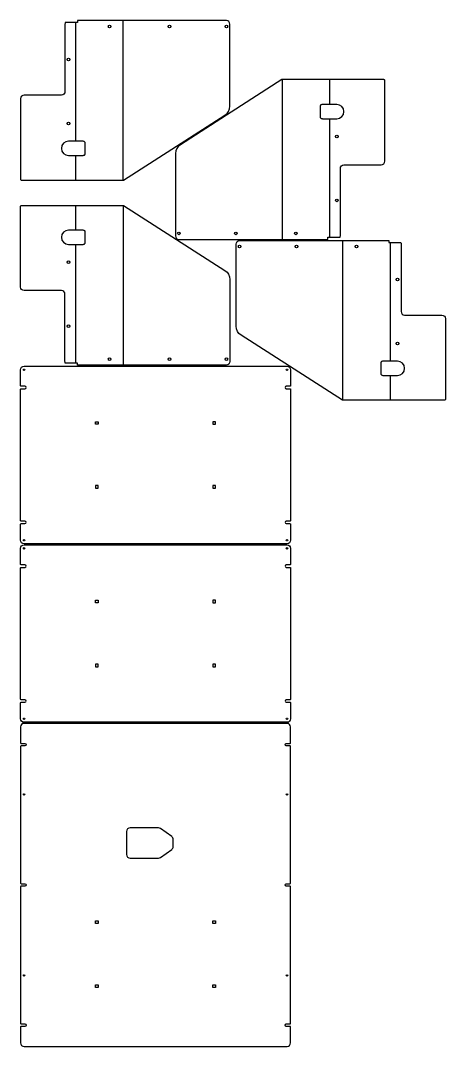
# Model space of a CAD drawing. Extents: x 3561 to 4757, y 8524 to 11414.
import ezdxf

# ---------------------------------------------------------------- set-up
doc = ezdxf.new("R2010")
doc.units = 0

# ---------------------------------------------------------------- blocks, each defined once
blk = doc.blocks.new('Part1090846663', base_point=(-380, -455))
at = {"layer": '1'}
for points in [[(380, 445, 0.414214), (370, 455), (-370, 455, 0.414214), (-380, 445), (-380, 400.5, 0.414214), (-378, 398.5), (-368, 398.5, -1), (-368, 391.5), (-378, 391.5, 0.414214), (-380, 389.5), (-380, 5.5, 0.414214), (-378, 3.5), (-368, 3.5, -1), (-368, -3.5), (-378, -3.5, 0.414214), (-380, -5.5), (-380, -389.5, 0.414214), (-378, -391.5), (-368, -391.5, -1), (-368, -398.5), (-378, -398.5, 0.414214), (-380, -400.5), (-380, -445, 0.414214), (-370, -455), (370, -455, 0.414214), (380, -445), (380, -400.5, 0.414214), (378, -398.5), (368, -398.5, -1), (368, -391.5), (378, -391.5, 0.414214), (380, -389.5), (380, -5.5, 0.414214), (378, -3.5), (368, -3.5, -1), (368, 3.5), (378, 3.5, 0.414214), (380, 5.5), (380, 389.5, 0.414214), (378, 391.5), (368, 391.5, -1), (368, 398.5), (378, 398.5, 0.414214), (380, 400.5)], [(49.5, 127.9, 0.240574), (45.4, 136), (14.1, 158.6, 0.157904), (8.3, 160.5), (-71.5, 160.5, 0.414214), (-81.5, 150.5), (-81.5, 85.5, 0.414214), (-71.5, 75.5), (8.3, 75.5, 0.157904), (14.1, 77.4), (45.4, 100, 0.240574), (49.5, 108.1)]]:
    blk.add_lwpolyline(points, format="xyb", close=True, dxfattribs=at)
for points in [[(-161.3, -101.3), (-161.3, -108.7), (-168.7, -108.7), (-168.7, -101.3)], [(168.7, -101.3), (168.7, -108.7), (161.3, -108.7), (161.3, -101.3)], [(-161.3, -281.4), (-161.3, -288.6), (-168.7, -288.6), (-168.7, -281.4)], [(168.7, -281.4), (168.7, -288.6), (161.3, -288.6), (161.3, -281.4)]]:
    blk.add_lwpolyline(points, close=True, dxfattribs=at)
for centre in [(-370, 255), (370, 255), (-370, -255), (370, -255)]:
    blk.add_circle(centre, 2, dxfattribs=at)
blk = doc.blocks.new('Part389816040', base_point=(-380, -250))
at = {"layer": '1'}
blk.add_lwpolyline([(380, 240), (380, 195.5, -0.4142136), (378, 193.5), (368, 193.5, 1), (368, 186.5), (378, 186.5, -0.4142136), (380, 184.5), (380, -184.5, -0.4142136), (378, -186.5), (368, -186.5, 1), (368, -193.5), (378, -193.5, -0.4142136), (380, -195.5), (380, -240, -0.4142136), (370, -250), (-370, -250, -0.4142136), (-380, -240), (-380, -195.5, -0.4142136), (-378, -193.5), (-368, -193.5, 1), (-368, -186.5), (-378, -186.5, -0.4142136), (-380, -184.5), (-380, 184.5, -0.4142136), (-378, 186.5), (-368, 186.5, 1), (-368, 193.5), (-378, 193.5, -0.4142136), (-380, 195.5), (-380, 240, -0.4142136), (-370, 250), (370, 250, -0.4142136)], format="xyb", close=True, dxfattribs=at)
for points in [[(-161.35, 93.65), (-161.35, 86.35), (-168.65, 86.35), (-168.65, 93.65)], [(168.65, 93.65), (161.35, 93.65), (161.35, 86.35), (168.65, 86.35)], [(-161.35, -86.35), (-168.65, -86.35), (-168.65, -93.65), (-161.35, -93.65)], [(168.65, -86.35), (161.35, -86.35), (161.35, -93.65), (168.65, -93.65)]]:
    blk.add_lwpolyline(points, close=True, dxfattribs=at)
for centre in [(-370, 240), (370, 240), (-370, -240), (370, -240)]:
    blk.add_circle(centre, 2, dxfattribs=at)
blk = doc.blocks.new('Part794852490', base_point=(-380, -250))
at = {"layer": '1'}
blk.add_lwpolyline([(380, 240), (380, 195.5, -0.4142136), (378, 193.5), (368, 193.5, 1), (368, 186.5), (378, 186.5, -0.4142136), (380, 184.5), (380, -184.5, -0.4142136), (378, -186.5), (368, -186.5, 1), (368, -193.5), (378, -193.5, -0.4142136), (380, -195.5), (380, -240, -0.4142136), (370, -250), (-370, -250, -0.4142136), (-380, -240), (-380, -195.5, -0.4142136), (-378, -193.5), (-368, -193.5, 1), (-368, -186.5), (-378, -186.5, -0.4142136), (-380, -184.5), (-380, 184.5, -0.4142136), (-378, 186.5), (-368, 186.5, 1), (-368, 193.5), (-378, 193.5, -0.4142136), (-380, 195.5), (-380, 240, -0.4142136), (-370, 250), (370, 250, -0.4142136)], format="xyb", close=True, dxfattribs=at)
for points in [[(-161.35, 93.65), (-161.35, 86.35), (-168.65, 86.35), (-168.65, 93.65)], [(168.65, 93.65), (161.35, 93.65), (161.35, 86.35), (168.65, 86.35)], [(-161.35, -86.35), (-168.65, -86.35), (-168.65, -93.65), (-161.35, -93.65)], [(168.65, -86.35), (161.35, -86.35), (161.35, -93.65), (168.65, -93.65)]]:
    blk.add_lwpolyline(points, close=True, dxfattribs=at)
for centre in [(-370, 240), (370, 240), (-370, -240), (370, -240)]:
    blk.add_circle(centre, 2, dxfattribs=at)
blk = doc.blocks.new('Part1769085622', base_point=(-225, -163.8))
at = {"layer": '1'}
for points in [[(225, 415.5), (225, -3.9), (219, -3.9), (219, -38, -0.103244), (215, -38.8), (25, -38.8, 0.414214), (15, -48.8), (15, -153.8, -0.414214), (5, -163.8), (-222, -163.8, -0.414214), (-225, -160.8), (-225, 125.8), (-41.8, 411.6, -0.255588), (-16.6, 425.5), (215, 425.5, -0.414214)], [(-115, 11.4), (-115.1, 12.6), (-115.3, 13.8), (-115.7, 14.9), (-116.2, 16), (-116.8, 16.8), (-117.5, 17.5), (-118.3, 18.1), (-119.1, 18.4), (-120, 18.5), (-150, 18.5), (-151, 18.3), (-151.9, 17.9), (-152.8, 17.3), (-153.5, 16.4), (-154.2, 15.3), (-154.6, 14.1), (-154.9, 12.8), (-155, 11.4), (-155, -28.8, 1), (-115, -28.8)]]:
    blk.add_lwpolyline(points, format="xyb", close=True, dxfattribs=at)
for centre in [(208, 415.5), (208, 255.5), (208, 86.9), (-65, -28.8), (115, -28.8)]:
    blk.add_circle(centre, 3.75, dxfattribs=at)
at = {"layer": '2'}
for p, q in [((-225, 125.3), (225, 125.3)), ((-225, -9.3), (-155, -9.3)), ((-115, -9.3), (219, -9.3))]:
    blk.add_line(p, q, dxfattribs=at)
blk = doc.blocks.new('Part1992106901', base_point=(-225, -163.8))
at = {"layer": '1'}
for points in [[(225, 415.5), (225, -3.9), (219, -3.9), (219, -38, -0.103244), (215, -38.8), (25, -38.8, 0.414214), (15, -48.8), (15, -153.8, -0.414214), (5, -163.8), (-222, -163.8, -0.414214), (-225, -160.8), (-225, 125.8), (-41.8, 411.6, -0.255588), (-16.6, 425.5), (215, 425.5, -0.414214)], [(-115, 11.4), (-115.1, 12.6), (-115.3, 13.8), (-115.7, 14.9), (-116.2, 16), (-116.8, 16.8), (-117.5, 17.5), (-118.3, 18.1), (-119.1, 18.4), (-120, 18.5), (-150, 18.5), (-151, 18.3), (-151.9, 17.9), (-152.8, 17.3), (-153.5, 16.4), (-154.2, 15.3), (-154.6, 14.1), (-154.9, 12.8), (-155, 11.4), (-155, -28.8, 1), (-115, -28.8)]]:
    blk.add_lwpolyline(points, format="xyb", close=True, dxfattribs=at)
for centre in [(208, 415.5), (208, 255.5), (208, 86.9), (-65, -28.8), (115, -28.8)]:
    blk.add_circle(centre, 3.75, dxfattribs=at)
at = {"layer": '2'}
for p, q in [((-225, 125.3), (225, 125.3)), ((-225, -9.3), (-155, -9.3)), ((-115, -9.3), (219, -9.3))]:
    blk.add_line(p, q, dxfattribs=at)
blk = doc.blocks.new('Part1815751592', base_point=(-225, -163.8))
at = {"layer": '1'}
for points in [[(225, 125.8), (41.8, 411.6, 0.255588), (16.6, 425.5), (-215, 425.5, 0.414214), (-225, 415.5), (-225, -3.9), (-219, -3.9), (-219, -38, 0.103244), (-215, -38.8), (-25, -38.8, -0.414214), (-15, -48.8), (-15, -153.8, 0.414214), (-5, -163.8), (222, -163.8, 0.414214), (225, -160.8)], [(155, 11.4), (154.9, 12.6), (154.7, 13.8), (154.3, 14.9), (153.8, 16), (153.2, 16.8), (152.5, 17.5), (151.7, 18.1), (150.9, 18.4), (150, 18.5), (120, 18.5), (119, 18.3), (118.1, 17.9), (117.2, 17.3), (116.5, 16.4), (115.8, 15.3), (115.4, 14.1), (115.1, 12.8), (115, 11.4), (115, -28.8, 1), (155, -28.8)]]:
    blk.add_lwpolyline(points, format="xyb", close=True, dxfattribs=at)
for centre in [(-208, 415.5), (-208, 255.5), (-208, 86.9), (-115, -28.8), (65, -28.8)]:
    blk.add_circle(centre, 3.75, dxfattribs=at)
at = {"layer": '2'}
for p, q in [((225, 125.3), (-225, 125.3)), ((-219, -9.3), (115, -9.3)), ((155, -9.3), (225, -9.3))]:
    blk.add_line(p, q, dxfattribs=at)
blk = doc.blocks.new('Part616237550', base_point=(-225, -163.8))
at = {"layer": '1'}
for points in [[(225, 125.8), (41.8, 411.6, 0.255588), (16.6, 425.5), (-215, 425.5, 0.414214), (-225, 415.5), (-225, -3.9), (-219, -3.9), (-219, -38, 0.103244), (-215, -38.8), (-25, -38.8, -0.414214), (-15, -48.8), (-15, -153.8, 0.414214), (-5, -163.8), (222, -163.8, 0.414214), (225, -160.8)], [(155, 11.4), (154.9, 12.6), (154.7, 13.8), (154.3, 14.9), (153.8, 16), (153.2, 16.8), (152.5, 17.5), (151.7, 18.1), (150.9, 18.4), (150, 18.5), (120, 18.5), (119, 18.3), (118.1, 17.9), (117.2, 17.3), (116.5, 16.4), (115.8, 15.3), (115.4, 14.1), (115.1, 12.8), (115, 11.4), (115, -28.8, 1), (155, -28.8)]]:
    blk.add_lwpolyline(points, format="xyb", close=True, dxfattribs=at)
for centre in [(-208, 415.5), (-208, 255.5), (-208, 86.9), (-115, -28.8), (65, -28.8)]:
    blk.add_circle(centre, 3.75, dxfattribs=at)
at = {"layer": '2'}
for p, q in [((225, 125.3), (-225, 125.3)), ((-219, -9.3), (115, -9.3)), ((155, -9.3), (225, -9.3))]:
    blk.add_line(p, q, dxfattribs=at)

msp = doc.modelspace()

# ---------------------------------------------------------------- block references
at = {"layer": '1'}
for name, p, rotation in [('Part1815751592', (3561.1, 11413.9), 269.999999977959), ('Part616237550', (4586.3, 10797.4), 90.0000001836389), ('Part1992106901', (3561.1, 10893.3), 269.999999977959), ('Part1769085622', (4757.1, 10344.3), 90.0000001836389)]:
    msp.add_blockref(name, p, dxfattribs=dict(at, rotation=rotation))
for name, p in [('Part794852490', (3561.1, 9940.3)), ('Part389816040', (3561.1, 9437.3)), ('Part1090846663', (3561.1, 8524.3))]:
    msp.add_blockref(name, p, dxfattribs=at)

doc.saveas('drawing.dxf')
